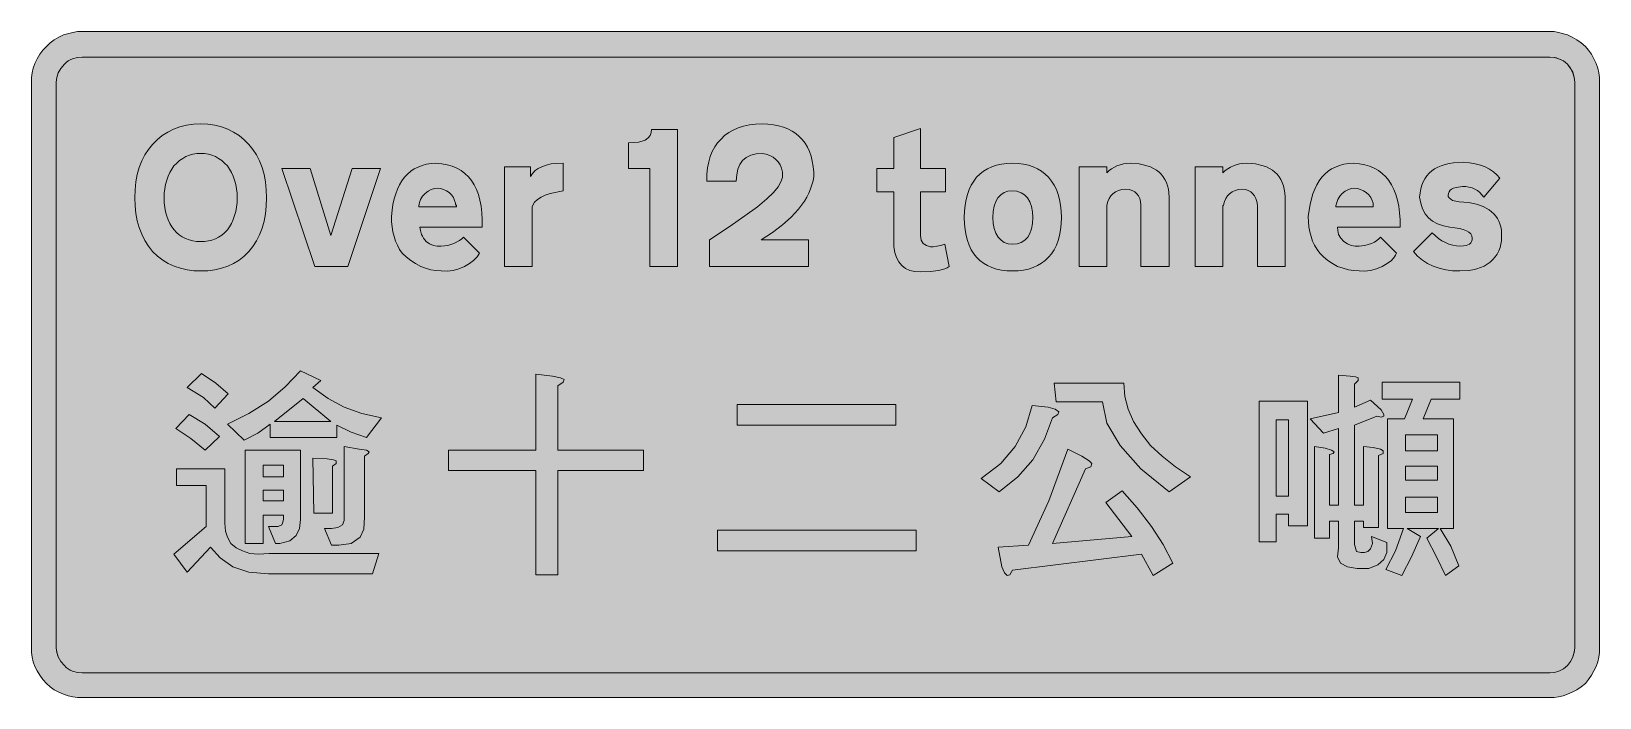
# Model space of a CAD drawing. Header units: metres. Extents: x 20 to 548, y 25 to 249.
import ezdxf

# ---------------------------------------------------------------- set-up
doc = ezdxf.new("R2010")
doc.units = ezdxf.units.M
doc.layers.add('FILL_BLACK_000000', color=7, linetype='Continuous', true_color=0x000000)
doc.layers.add('FILL_WHITE_FFFFFF', color=7, linetype='Continuous', true_color=0xffffff)

msp = doc.modelspace()

# ---------------------------------------------------------------- hatches: boundary and pattern name
at = {"layer": 'FILL_BLACK_000000', "true_color": 0x000000}
h = msp.add_hatch(color=7, dxfattribs=at)
h.dxf.hatch_style = 1
h.paths.add_polyline_path([(534.69, 248.74), (537.69, 247.92), (539.26, 247.18), (540.8, 246.31), (542.29, 245.26), (543.69, 244.02), (544.76, 242.79), (545.71, 241.39), (546.56, 239.89), (547.29, 238.32), (547.86, 236.74), (548.23, 235.17), (548.43, 233.59), (548.49, 232.02), (548.49, 41.52), (548.43, 39.94), (548.23, 38.37), (547.86, 36.79), (547.29, 35.22), (546.56, 33.7), (545.71, 32.26), (544.76, 30.87), (543.69, 29.52), (542.29, 28.41), (540.8, 27.38), (539.26, 26.52), (537.69, 25.92), (536.25, 25.35), (534.69, 24.98), (533.13, 24.78), (531.69, 24.72), (37.59, 24.72), (36.02, 24.78), (34.44, 24.98), (32.87, 25.35), (31.29, 25.92), (29.72, 26.52), (28.21, 27.38), (26.82, 28.41), (25.59, 29.52), (24.35, 30.87), (23.3, 32.26), (22.43, 33.7), (21.69, 35.22), (21.12, 36.79), (20.75, 38.37), (20.55, 39.94), (20.49, 41.52), (20.49, 232.02), (20.55, 233.59), (20.75, 235.17), (21.12, 236.74), (21.69, 238.32), (22.43, 239.89), (23.3, 241.39), (24.35, 242.79), (25.59, 244.02), (26.82, 245.26), (28.21, 246.31), (29.72, 247.18), (31.29, 247.92), (34.44, 248.74), (36.02, 249.02), (37.59, 249.12), (531.69, 249.12), (533.13, 249.02), (534.69, 248.74)])
h.paths.add_polyline_path([(35.98, 240.3), (34.36, 239.89), (33.59, 239.57), (32.86, 239.15), (32.19, 238.64), (31.59, 238.02), (30.41, 236.62), (29.56, 235.13), (29.06, 233.59), (28.89, 232.02), (28.89, 41.52), (29.06, 39.95), (29.56, 38.41), (30.41, 36.92), (31.59, 35.52), (32.19, 34.9), (32.86, 34.39), (33.59, 33.97), (34.36, 33.64), (35.98, 33.24), (37.59, 33.12), (531.69, 33.12), (533.26, 33.24), (534.8, 33.64), (536.29, 34.39), (537.69, 35.52), (538.7, 36.91), (539.17, 37.67), (539.49, 38.52), (539.9, 40.02), (540.09, 41.52), (540.09, 232.02), (539.93, 233.59), (539.45, 235.13), (538.7, 236.62), (537.69, 238.02), (536.29, 239.15), (534.8, 239.89), (533.26, 240.3), (531.69, 240.42), (37.59, 240.42), (35.98, 240.3)], flags=16)
h = msp.add_hatch(color=7, dxfattribs=at)
h.dxf.hatch_style = 1
h.paths.add_polyline_path([(82.26, 217.47), (84.49, 216.92), (86.6, 216.16), (88.59, 215.18), (90.44, 214), (92.14, 212.61), (93.69, 211.02), (95.07, 209.35), (96.27, 207.49), (97.3, 205.46), (98.15, 203.26), (98.82, 200.9), (99.3, 198.41), (99.59, 195.77), (99.69, 193.02), (99.59, 190.27), (99.3, 187.63), (98.82, 185.14), (98.15, 182.78), (97.3, 180.58), (96.27, 178.55), (95.07, 176.69), (93.69, 175.02), (92.14, 173.44), (90.44, 172.09), (88.59, 170.95), (86.6, 170.03), (84.49, 169.32), (82.26, 168.82), (79.92, 168.52), (77.49, 168.42), (75.16, 168.52), (72.89, 168.82), (70.7, 169.32), (68.6, 170.03), (66.6, 170.95), (64.71, 172.09), (62.93, 173.44), (61.29, 175.02), (59.91, 176.79), (58.71, 178.72), (57.68, 180.79), (56.83, 183.01), (56.16, 185.35), (55.68, 187.8), (55.39, 190.36), (55.29, 193.02), (55.39, 195.77), (55.68, 198.41), (56.16, 200.9), (56.83, 203.26), (57.68, 205.46), (58.71, 207.49), (59.91, 209.35), (61.29, 211.02), (62.84, 212.61), (64.54, 214), (66.39, 215.18), (68.38, 216.16), (70.49, 216.92), (72.72, 217.47), (75.06, 217.81), (77.49, 217.92), (79.92, 217.81), (82.26, 217.47)])
h.paths.add_polyline_path([(89.57, 196.1), (89.3, 197.57), (88.93, 198.98), (88.46, 200.32), (87.89, 201.58), (87.23, 202.75), (86.49, 203.82), (85.56, 204.78), (84.58, 205.62), (83.54, 206.34), (82.44, 206.93), (81.29, 207.4), (80.08, 207.74), (78.81, 207.95), (77.49, 208.02), (76.17, 207.95), (74.9, 207.74), (73.69, 207.4), (72.54, 206.93), (71.44, 206.34), (70.4, 205.62), (69.42, 204.78), (68.49, 203.82), (67.75, 202.75), (67.09, 201.58), (66.52, 200.32), (66.05, 198.98), (65.68, 197.57), (65.41, 196.1), (65.25, 194.58), (65.19, 193.02), (65.25, 191.37), (65.41, 189.8), (65.68, 188.32), (66.06, 186.93), (66.53, 185.62), (67.1, 184.41), (67.77, 183.3), (68.53, 182.29), (69.37, 181.39), (70.3, 180.6), (71.31, 179.92), (72.4, 179.35), (73.57, 178.91), (74.81, 178.58), (76.12, 178.39), (77.49, 178.32), (78.81, 178.38), (80.08, 178.55), (81.29, 178.84), (82.44, 179.26), (83.54, 179.8), (84.58, 180.47), (85.56, 181.28), (86.49, 182.22), (87.23, 183.29), (87.89, 184.46), (88.46, 185.72), (88.93, 187.06), (89.3, 188.47), (89.57, 189.94), (89.73, 191.46), (89.79, 193.02), (89.73, 194.58), (89.57, 196.1)], flags=16)
h = msp.add_hatch(color=7, dxfattribs=at)
h.dxf.hatch_style = 1
h.paths.add_polyline_path([(282.09, 178.92), (282.09, 169.92), (248.79, 169.92), (248.79, 178.92), (255.41, 183.28), (260.73, 186.97), (264.91, 190.07), (268.06, 192.68), (270.35, 194.88), (271.91, 196.77), (272.87, 198.41), (273.39, 199.92), (273.39, 200.22), (273.39, 201.42), (273.39, 201.72), (273.08, 203), (272.61, 204.14), (271.97, 205.14), (271.18, 205.99), (270.23, 206.71), (269.13, 207.29), (267.88, 207.72), (266.49, 208.02), (264.53, 207.86), (262.74, 207.38), (261.17, 206.63), (259.89, 205.62), (259.06, 204.33), (258.39, 202.73), (257.95, 200.85), (257.79, 198.72), (247.89, 198.72), (247.96, 201.01), (248.18, 203.16), (248.54, 205.16), (249.05, 207.01), (249.72, 208.7), (250.55, 210.24), (251.54, 211.61), (252.69, 212.82), (253.9, 213.99), (255.27, 215.01), (256.79, 215.88), (258.47, 216.61), (260.28, 217.18), (262.22, 217.59), (264.3, 217.84), (266.49, 217.92), (268.46, 217.85), (270.31, 217.65), (272.05, 217.32), (273.68, 216.87), (275.19, 216.28), (276.58, 215.56), (277.86, 214.72), (279.01, 213.76), (280.05, 212.67), (280.97, 211.46), (281.76, 210.13), (282.44, 208.68), (282.99, 207.11), (283.41, 205.43), (283.71, 203.63), (283.89, 201.72), (283.89, 201.42), (283.89, 200.52), (283.89, 200.22), (283.66, 198.82), (283.31, 197.42), (282.85, 196.03), (282.26, 194.66), (281.56, 193.29), (280.74, 191.92), (278.75, 189.23), (276.3, 186.58), (273.39, 183.98), (270.01, 181.42), (266.19, 178.92), (282.09, 178.92)])
h = msp.add_hatch(color=7, dxfattribs=at)
h.dxf.hatch_style = 1
h.paths.add_polyline_path([(237.99, 169.92), (228.69, 169.92), (228.69, 202.92), (221.49, 202.92), (221.49, 211.62), (223.35, 211.68), (224.9, 211.84), (226.17, 212.13), (227.19, 212.52), (228.15, 213.25), (228.8, 214.09), (229.17, 215.05), (229.29, 216.12), (237.99, 216.12), (237.99, 169.92)])
h = msp.add_hatch(color=7, dxfattribs=at)
h.dxf.hatch_style = 1
h.paths.add_polyline_path([(328.29, 202.92), (328.29, 195.12), (319.89, 195.12), (319.89, 180.42), (319.95, 179.58), (320.11, 178.84), (320.4, 178.23), (320.79, 177.72), (321.29, 177.32), (321.88, 177.01), (323.19, 176.52), (324.13, 176.56), (325.29, 176.82), (326.64, 177.01), (327.99, 177.42), (329.49, 169.92), (328.84, 169.5), (328.03, 169.13), (325.93, 168.57), (323.2, 168.23), (319.89, 168.12), (317.98, 168.24), (316.29, 168.61), (314.83, 169.26), (313.59, 170.22), (312.58, 171.46), (311.79, 172.92), (311.23, 174.61), (310.89, 176.52), (310.89, 195.12), (305.19, 195.12), (305.19, 202.92), (310.89, 202.92), (310.89, 213.42), (319.89, 216.42), (319.89, 202.92), (328.29, 202.92)])
h = msp.add_hatch(color=7, dxfattribs=at)
h.dxf.hatch_style = 1
h.paths.add_polyline_path([(104.79, 202.92), (114.39, 202.92), (121.29, 180.42), (128.49, 202.92), (138.09, 202.92), (126.99, 169.92), (121.29, 169.92), (115.89, 169.92), (104.79, 202.92)])
h = msp.add_hatch(color=7, dxfattribs=at)
h.dxf.hatch_style = 1
h.paths.add_polyline_path([(151.48, 182.03), (151.89, 180.72), (152.17, 180.09), (152.53, 179.52), (153.39, 178.32), (154.57, 177.54), (155.83, 177.01), (157.14, 176.76), (158.49, 176.82), (159.61, 176.88), (160.7, 177.04), (161.74, 177.33), (162.69, 177.72), (164.68, 178.66), (165.43, 179.2), (165.99, 179.82), (171.39, 174.42), (170.55, 173.13), (169.4, 171.94), (167.97, 170.88), (166.29, 169.92), (164.44, 169.14), (162.5, 168.61), (160.51, 168.36), (158.49, 168.42), (156.69, 168.53), (154.93, 168.83), (153.22, 169.31), (151.59, 169.92), (149.85, 170.88), (148.21, 171.94), (146.7, 173.13), (145.29, 174.42), (144.45, 175.7), (143.71, 177.06), (143.1, 178.5), (142.59, 180.01), (142.2, 181.59), (141.92, 183.24), (141.75, 184.95), (141.69, 186.72), (141.91, 188.85), (142.22, 190.84), (142.64, 192.7), (143.15, 194.43), (143.76, 196.02), (144.46, 197.48), (145.26, 198.8), (146.15, 199.99), (147.14, 201.05), (148.23, 201.98), (149.4, 202.77), (150.68, 203.43), (152.04, 203.95), (153.5, 204.34), (155.05, 204.6), (156.69, 204.72), (158.65, 204.53), (160.47, 204.19), (162.17, 203.69), (163.73, 203.03), (165.15, 202.22), (166.45, 201.26), (167.62, 200.14), (168.65, 198.87), (169.56, 197.44), (170.33, 195.86), (170.98, 194.12), (171.5, 192.23), (171.89, 190.19), (172.15, 187.99), (172.28, 185.63), (172.29, 183.12), (151.29, 183.12), (151.48, 182.03)])
h.paths.add_polyline_path([(163.59, 190.32), (163.29, 190.92), (163.29, 191.22), (163, 192.16), (162.58, 193.13), (161.98, 194.05), (161.19, 194.82), (160.24, 195.43), (159.24, 195.91), (158.24, 196.21), (157.29, 196.32), (156.17, 196.21), (155.08, 195.87), (154.04, 195.31), (153.09, 194.52), (152.13, 193.57), (151.48, 192.53), (151.11, 191.44), (150.99, 190.32), (150.99, 190.02), (163.59, 190.02), (163.59, 190.32)], flags=16)
h = msp.add_hatch(color=7, dxfattribs=at)
h.dxf.hatch_style = 1
h.paths.add_polyline_path([(179.79, 203.52), (188.49, 203.52), (188.49, 200.22), (189.23, 201.28), (190.1, 202.21), (191.15, 202.96), (192.39, 203.52), (193.85, 204.09), (195.54, 204.46), (197.45, 204.66), (199.59, 204.72), (199.59, 195.42), (195.16, 194.48), (193.43, 193.94), (192.09, 193.32), (190.86, 192.54), (189.92, 191.59), (189.31, 190.54), (189.15, 189.98), (189.09, 189.42), (189.09, 169.92), (179.79, 169.92), (179.79, 203.52)])
h = msp.add_hatch(color=7, dxfattribs=at)
h.dxf.hatch_style = 1
h.paths.add_polyline_path([(367.01, 182.29), (366.67, 180.41), (366.19, 178.67), (365.58, 177.06), (364.84, 175.58), (363.97, 174.24), (362.98, 173.03), (361.86, 171.96), (360.62, 171.03), (359.27, 170.24), (357.8, 169.59), (356.21, 169.08), (354.51, 168.71), (352.71, 168.49), (350.79, 168.42), (348.88, 168.49), (347.08, 168.71), (345.4, 169.08), (343.83, 169.59), (342.38, 170.24), (341.05, 171.03), (339.84, 171.96), (338.75, 173.03), (337.79, 174.24), (336.95, 175.58), (336.23, 177.06), (335.64, 178.67), (335.19, 180.41), (334.86, 182.29), (334.66, 184.29), (334.59, 186.42), (334.66, 188.55), (334.86, 190.57), (335.19, 192.45), (335.64, 194.22), (336.23, 195.85), (336.95, 197.35), (337.79, 198.72), (338.75, 199.96), (339.84, 201.06), (341.05, 202.01), (342.38, 202.83), (343.83, 203.51), (345.4, 204.03), (347.08, 204.41), (348.88, 204.64), (350.79, 204.72), (352.71, 204.64), (354.51, 204.41), (356.21, 204.03), (357.8, 203.51), (359.27, 202.83), (360.62, 202.01), (361.86, 201.06), (362.98, 199.96), (363.97, 198.72), (364.84, 197.35), (365.58, 195.85), (366.19, 194.22), (366.67, 192.45), (367.01, 190.57), (367.22, 188.55), (367.29, 186.42), (367.22, 184.29), (367.01, 182.29)])
h.paths.add_polyline_path([(357.24, 190.17), (356.68, 191.74), (355.89, 193.02), (354.88, 194.03), (353.68, 194.78), (352.3, 195.26), (350.79, 195.42), (349.3, 195.27), (347.99, 194.82), (346.86, 194.08), (345.92, 193.06), (345.17, 191.77), (344.63, 190.23), (344.3, 188.44), (344.19, 186.42), (344.3, 184.46), (344.64, 182.67), (345.2, 181.1), (345.99, 179.82), (346.95, 178.81), (348.05, 178.06), (349.32, 177.58), (350.79, 177.42), (352.38, 177.57), (353.77, 178.02), (354.95, 178.76), (355.93, 179.78), (356.69, 181.07), (357.24, 182.61), (357.58, 184.4), (357.69, 186.42), (357.58, 188.38), (357.24, 190.17)], flags=16)
h = msp.add_hatch(color=7, dxfattribs=at)
h.dxf.hatch_style = 1
h.paths.add_polyline_path([(393.99, 169.92), (393.99, 189.42), (393.99, 189.72), (393.99, 190.32), (393.99, 190.62), (393.91, 191.79), (393.66, 192.81), (393.25, 193.7), (392.68, 194.44), (391.95, 195.05), (391.08, 195.51), (390.06, 195.84), (388.89, 196.02), (387.61, 195.84), (386.47, 195.51), (385.47, 195.05), (384.62, 194.44), (383.9, 193.7), (383.32, 192.81), (382.89, 191.79), (382.59, 190.62), (382.59, 190.32), (382.59, 169.92), (373.29, 169.92), (373.29, 203.52), (382.59, 203.52), (382.59, 201.42), (383.32, 202.22), (384.13, 202.84), (385.89, 203.82), (387.01, 204.21), (388.14, 204.49), (389.27, 204.66), (390.39, 204.72), (393.44, 204.45), (394.81, 204.2), (396.08, 203.87), (397.25, 203.45), (398.31, 202.96), (399.28, 202.38), (400.14, 201.72), (400.91, 200.97), (401.58, 200.14), (402.15, 199.23), (402.62, 198.22), (403.01, 197.13), (403.29, 195.95), (403.49, 194.68), (403.59, 193.32), (403.59, 192.72), (403.59, 169.92), (393.99, 169.92)])
h = msp.add_hatch(color=7, dxfattribs=at)
h.dxf.hatch_style = 1
h.paths.add_polyline_path([(433.29, 169.92), (433.29, 189.42), (433.29, 189.72), (433.29, 190.32), (433.29, 190.62), (433.11, 191.79), (432.79, 192.81), (432.34, 193.7), (431.75, 194.44), (431.04, 195.05), (430.21, 195.51), (429.26, 195.84), (428.19, 196.02), (426.91, 195.84), (425.77, 195.51), (424.77, 195.05), (423.91, 194.44), (423.2, 193.7), (422.62, 192.81), (422.19, 191.79), (421.89, 190.62), (421.59, 190.32), (421.59, 169.92), (412.29, 169.92), (412.29, 203.52), (421.59, 203.52), (421.59, 201.42), (422.45, 202.22), (423.28, 202.84), (424.16, 203.36), (425.19, 203.82), (426.15, 204.21), (427.22, 204.49), (428.4, 204.66), (429.69, 204.72), (432.64, 204.45), (435.21, 203.87), (436.34, 203.45), (437.38, 202.96), (438.33, 202.38), (439.18, 201.72), (439.93, 200.97), (440.59, 200.14), (441.16, 199.23), (441.63, 198.22), (442.01, 197.13), (442.29, 195.95), (442.49, 194.68), (442.59, 193.32), (442.59, 192.72), (442.59, 169.92), (433.29, 169.92)])
h = msp.add_hatch(color=7, dxfattribs=at)
h.dxf.hatch_style = 1
h.paths.add_polyline_path([(460.33, 182.03), (460.59, 180.72), (461.38, 179.52), (462.39, 178.32), (463.57, 177.54), (464.83, 177.01), (466.14, 176.76), (467.49, 176.82), (468.44, 176.88), (469.48, 177.04), (471.69, 177.72), (472.71, 178.17), (473.53, 178.66), (474.18, 179.2), (474.69, 179.82), (480.09, 174.42), (479.81, 173.76), (479.42, 173.13), (478.37, 171.94), (476.97, 170.88), (475.29, 169.92), (473.4, 169.14), (471.39, 168.61), (469.38, 168.36), (467.49, 168.42), (465.69, 168.53), (463.89, 168.83), (462.09, 169.31), (460.29, 169.92), (458.55, 170.88), (456.95, 171.94), (455.52, 173.13), (454.29, 174.42), (453.35, 175.7), (452.54, 177.06), (451.87, 178.5), (451.33, 180.01), (450.91, 181.59), (450.62, 183.24), (450.45, 184.95), (450.39, 186.72), (450.66, 188.85), (451.01, 190.84), (451.45, 192.7), (451.98, 194.43), (452.6, 196.02), (453.31, 197.48), (454.11, 198.8), (455, 199.99), (455.99, 201.05), (457.08, 201.98), (458.26, 202.77), (459.54, 203.43), (460.93, 203.95), (462.41, 204.34), (464, 204.6), (465.69, 204.72), (467.6, 204.53), (469.39, 204.19), (471.05, 203.69), (472.6, 203.03), (474.02, 202.22), (475.32, 201.26), (476.49, 200.14), (477.54, 198.87), (478.46, 197.44), (479.25, 195.86), (479.92, 194.12), (480.46, 192.23), (480.86, 190.19), (481.14, 187.99), (481.28, 185.63), (481.29, 183.12), (460.29, 183.12), (460.33, 182.03)])
h.paths.add_polyline_path([(472.29, 190.32), (472.29, 190.92), (472.29, 191.22), (471.96, 192.16), (471.43, 193.13), (470.73, 194.05), (469.89, 194.82), (468.94, 195.43), (467.94, 195.91), (466.94, 196.21), (465.99, 196.32), (465, 196.21), (463.89, 195.87), (462.78, 195.31), (461.79, 194.52), (461, 193.57), (460.4, 192.53), (459.98, 191.44), (459.69, 190.32), (459.69, 190.02), (472.29, 190.02), (472.29, 190.32)], flags=16)
h = msp.add_hatch(color=7, dxfattribs=at)
h.dxf.hatch_style = 1
h.paths.add_polyline_path([(515.43, 178.6), (515.26, 177.41), (514.97, 176.27), (514.55, 175.17), (514.01, 174.13), (513.34, 173.15), (512.53, 172.25), (511.59, 171.42), (510.63, 170.69), (509.57, 170.07), (508.42, 169.55), (507.17, 169.13), (505.83, 168.82), (504.42, 168.59), (501.39, 168.42), (498.97, 168.52), (496.67, 168.82), (494.5, 169.32), (492.47, 170.03), (490.57, 170.95), (488.82, 172.09), (487.22, 173.44), (485.79, 175.02), (492.09, 181.32), (494.23, 179.33), (495.34, 178.58), (496.59, 178.02), (497.77, 177.45), (499.03, 177.08), (500.34, 176.88), (501.69, 176.82), (502.71, 176.87), (503.53, 177.01), (504.69, 177.42), (505.08, 177.87), (505.36, 178.36), (505.53, 178.9), (505.59, 179.52), (505.46, 180.27), (505.09, 180.93), (504.48, 181.5), (503.64, 181.99), (502.57, 182.4), (501.29, 182.73), (499.79, 182.97), (498.09, 183.12), (495.87, 183.57), (493.92, 184.25), (492.25, 185.16), (490.85, 186.31), (489.72, 187.69), (488.85, 189.32), (488.24, 191.2), (487.89, 193.32), (488.05, 194.74), (488.31, 196.06), (488.67, 197.3), (489.13, 198.44), (489.69, 199.49), (490.35, 200.45), (491.11, 201.32), (491.98, 202.09), (492.94, 202.78), (494.01, 203.37), (495.18, 203.88), (496.45, 204.29), (497.83, 204.61), (499.31, 204.84), (502.59, 205.02), (504.66, 204.84), (506.58, 204.51), (508.35, 204.05), (509.98, 203.44), (511.45, 202.7), (512.76, 201.81), (513.91, 200.79), (514.89, 199.62), (509.49, 193.32), (508.1, 194.89), (507.34, 195.51), (506.49, 196.02), (505.54, 196.41), (504.5, 196.69), (503.41, 196.86), (502.29, 196.92), (500.15, 196.58), (499.32, 196.31), (498.65, 195.98), (498.14, 195.58), (497.78, 195.11), (497.56, 194.55), (497.49, 193.92), (497.53, 193.47), (497.79, 193.02), (498.99, 192.12), (501.24, 191.71), (504.39, 191.52), (507.03, 190.94), (509.33, 190.11), (511.28, 189.03), (512.12, 188.39), (512.87, 187.69), (513.52, 186.93), (514.09, 186.11), (514.56, 185.22), (514.94, 184.26), (515.22, 183.25), (515.41, 182.17), (515.49, 179.82), (515.43, 178.6)])
h = msp.add_hatch(color=7, dxfattribs=at)
h.dxf.hatch_style = 1
h.paths.add_polyline_path([(82.59, 130.62), (86.79, 127.02), (82.29, 122.22), (78.39, 125.82), (72.99, 129.12), (77.79, 133.92), (82.59, 130.62)])
h = msp.add_hatch(color=7, dxfattribs=at)
h.dxf.hatch_style = 1
h.paths.add_polyline_path([(120.39, 125.52), (125.79, 122.52), (131.79, 120.42), (138.39, 118.92), (133.29, 112.32), (128.19, 114.12), (123.39, 116.52), (123.39, 112.32), (100.89, 112.32), (100.89, 116.82), (96.69, 113.82), (92.19, 111.42), (86.49, 116.82), (93.69, 120.42), (100.29, 124.62), (105.99, 129.42), (111.09, 134.82), (117.99, 131.52), (115.29, 129.12), (120.39, 125.52)])
h.paths.add_polyline_path([(102.39, 117.72), (121.29, 117.72), (111.99, 125.52), (102.39, 117.72)], flags=16)
h = msp.add_hatch(color=7, dxfattribs=at)
h.dxf.hatch_style = 1
h.paths.add_polyline_path([(198.69, 132.42), (199.89, 131.82), (199.59, 130.92), (197.79, 129.72), (197.79, 108.12), (226.59, 108.12), (226.59, 101.22), (197.79, 101.22), (197.79, 66.12), (190.29, 66.12), (190.29, 101.22), (160.89, 101.22), (160.89, 108.12), (190.29, 108.12), (190.29, 133.62), (195.99, 133.02), (198.69, 132.42)])
h = msp.add_hatch(color=7, dxfattribs=at)
h.dxf.hatch_style = 1
h.paths.add_polyline_path([(464.49, 133.02), (466.29, 132.72), (467.19, 132.42), (467.19, 131.52), (465.99, 130.32), (465.99, 122.52), (471.39, 124.92), (474.99, 121.62), (475.89, 120.12), (475.89, 119.52), (474.99, 119.22), (473.49, 119.52), (465.99, 116.52), (465.99, 89.52), (468.99, 89.52), (468.99, 109.32), (472.29, 109.02), (474.69, 108.42), (475.59, 107.82), (475.59, 106.92), (474.09, 106.32), (474.09, 82.02), (468.99, 82.02), (468.99, 84.12), (465.99, 84.12), (465.99, 76.32), (466.59, 73.92), (468.09, 73.62), (469.29, 73.62), (470.49, 73.92), (471.39, 74.82), (471.99, 76.62), (471.69, 79.02), (476.79, 76.92), (476.79, 73.62), (475.89, 71.22), (473.79, 69.42), (470.79, 68.22), (466.89, 68.22), (463.59, 68.82), (461.19, 70.02), (460.29, 72.12), (460.59, 75.12), (460.59, 84.12), (457.59, 84.12), (457.59, 78.42), (452.49, 78.42), (452.49, 109.32), (456.09, 108.72), (458.19, 108.12), (459.09, 107.52), (458.79, 106.92), (457.59, 106.62), (457.59, 89.52), (460.59, 89.52), (460.59, 115.32), (455.49, 113.82), (450.99, 118.62), (460.59, 120.72), (460.59, 133.32), (464.49, 133.02)])
h = msp.add_hatch(color=7, dxfattribs=at)
h.dxf.hatch_style = 1
h.paths.add_polyline_path([(388.29, 130.62), (388.59, 126.12), (389.79, 121.92), (391.59, 117.72), (394.29, 113.52), (397.29, 109.62), (401.19, 106.02), (405.69, 102.42), (410.79, 99.12), (403.59, 94.02), (393.99, 101.82), (387.09, 109.62), (382.59, 117.12), (381.09, 124.32), (365.49, 124.32), (364.89, 130.62), (388.29, 130.62)])
h = msp.add_hatch(color=7, dxfattribs=at)
h.dxf.hatch_style = 1
h.paths.add_polyline_path([(489.09, 118.62), (499.29, 118.62), (499.29, 81.72), (494.79, 81.72), (498.39, 75.72), (501.09, 69.12), (496.59, 65.82), (493.59, 72.12), (490.29, 78.42), (494.19, 81.72), (483.69, 81.72), (488.19, 79.02), (485.19, 72.12), (481.89, 65.82), (476.49, 67.92), (479.79, 74.22), (482.49, 81.72), (477.09, 81.72), (477.09, 118.62), (482.79, 118.62), (485.49, 125.22), (475.29, 125.22), (475.29, 130.92), (501.39, 130.92), (501.39, 125.22), (491.79, 125.22), (489.09, 118.62)])
h.paths.add_polyline_path([(483.09, 97.92), (493.89, 97.92), (493.89, 102.72), (483.09, 102.72), (483.09, 97.92)], flags=16)
h.paths.add_polyline_path([(483.09, 113.22), (483.09, 107.82), (493.89, 107.82), (493.89, 113.22), (483.09, 113.22)], flags=16)
h.paths.add_polyline_path([(493.89, 92.22), (483.09, 92.22), (483.09, 87.12), (493.89, 87.12), (493.89, 92.22)], flags=16)
h = msp.add_hatch(color=7, dxfattribs=at)
h.dxf.hatch_style = 1
h.paths.add_polyline_path([(311.49, 123.42), (311.49, 116.52), (258.09, 116.52), (258.09, 123.42), (311.49, 123.42)])
h = msp.add_hatch(color=7, dxfattribs=at)
h.dxf.hatch_style = 1
h.paths.add_polyline_path([(365.19, 121.92), (366.39, 121.02), (366.09, 120.12), (364.29, 118.92), (361.59, 111.72), (357.69, 104.82), (352.59, 99.12), (346.29, 94.02), (340.29, 98.52), (346.89, 103.62), (351.69, 109.32), (355.29, 115.92), (357.39, 123.12), (362.79, 122.52), (365.19, 121.92)])
h = msp.add_hatch(color=7, dxfattribs=at)
h.dxf.hatch_style = 1
h.paths.add_polyline_path([(450.09, 82.62), (443.79, 82.62), (443.79, 86.52), (439.59, 86.52), (439.59, 77.22), (433.89, 77.22), (433.89, 124.62), (450.09, 124.62), (450.09, 82.62)])
h.paths.add_polyline_path([(443.79, 118.32), (439.59, 118.32), (439.59, 92.52), (443.79, 92.52), (443.79, 118.32)], flags=16)
h = msp.add_hatch(color=7, dxfattribs=at)
h.dxf.hatch_style = 1
h.paths.add_polyline_path([(78.99, 116.82), (83.79, 112.62), (78.99, 108.12), (74.19, 112.02), (69.09, 115.32), (73.59, 120.12), (78.99, 116.82)])
h = msp.add_hatch(color=7, dxfattribs=at)
h.dxf.hatch_style = 1
h.paths.add_polyline_path([(110.79, 81.72), (109.59, 79.32), (107.49, 77.52), (104.19, 76.62), (102.69, 76.62), (100.29, 82.32), (102.09, 82.32), (103.59, 82.32), (104.79, 82.92), (105.09, 83.52), (105.39, 84.72), (105.39, 86.22), (98.49, 86.22), (98.49, 76.62), (92.49, 76.62), (92.49, 108.12), (111.09, 108.12), (111.09, 84.72), (110.79, 81.72)])
h.paths.add_polyline_path([(98.49, 94.62), (98.49, 91.02), (105.39, 91.02), (105.39, 94.62), (98.49, 94.62)], flags=16)
h.paths.add_polyline_path([(105.39, 103.02), (98.49, 103.02), (98.49, 99.12), (105.39, 99.12), (105.39, 103.02)], flags=16)
h = msp.add_hatch(color=7, dxfattribs=at)
h.dxf.hatch_style = 1
h.paths.add_polyline_path([(130.89, 108.42), (133.29, 108.12), (134.19, 107.52), (133.89, 106.92), (132.69, 106.02), (132.69, 85.62), (132.39, 81.42), (131.19, 78.72), (128.19, 76.62), (123.99, 76.02), (121.59, 76.02), (119.19, 81.72), (121.59, 81.72), (123.69, 82.02), (125.19, 82.92), (125.79, 84.42), (125.79, 86.52), (125.79, 109.32), (130.89, 108.42)])
h = msp.add_hatch(color=7, dxfattribs=at)
h.dxf.hatch_style = 1
h.paths.add_polyline_path([(376.59, 104.52), (377.49, 103.62), (377.19, 102.42), (375.39, 101.82), (364.29, 76.62), (390.99, 79.02), (382.29, 90.42), (387.69, 94.32), (392.79, 88.62), (397.59, 82.32), (401.49, 76.32), (404.79, 70.02), (398.19, 65.82), (394.29, 73.02), (350.79, 67.62), (349.89, 66.12), (348.99, 65.82), (348.09, 66.72), (347.19, 68.82), (345.99, 75.42), (356.19, 76.02), (363.09, 91.02), (369.39, 108.42), (374.19, 106.02), (376.59, 104.52)])
h = msp.add_hatch(color=7, dxfattribs=at)
h.dxf.hatch_style = 1
h.paths.add_polyline_path([(85.59, 101.82), (85.59, 83.52), (85.89, 80.82), (86.49, 78.72), (87.69, 76.62), (89.49, 75.12), (91.59, 74.22), (93.99, 73.32), (96.99, 73.02), (100.59, 73.32), (137.49, 73.32), (135.39, 66.42), (100.29, 66.42), (93.69, 67.02), (88.29, 68.82), (84.09, 71.82), (80.79, 75.42), (72.99, 67.02), (68.49, 73.02), (79.29, 82.32), (79.29, 96.12), (69.39, 96.12), (69.39, 101.82), (85.59, 101.82)])
h = msp.add_hatch(color=7, dxfattribs=at)
h.dxf.hatch_style = 1
h.paths.add_polyline_path([(120.09, 105.12), (122.19, 104.82), (123.09, 104.52), (123.09, 103.62), (121.89, 102.72), (121.89, 86.82), (115.59, 86.82), (115.29, 105.42), (120.09, 105.12)])
h = msp.add_hatch(color=7, dxfattribs=at)
h.dxf.hatch_style = 1
h.paths.add_polyline_path([(318.39, 81.12), (318.39, 74.22), (251.49, 74.22), (251.49, 81.12), (318.39, 81.12)])
at = {"layer": 'FILL_WHITE_FFFFFF', "true_color": 0xffffff}
h = msp.add_hatch(color=7, dxfattribs=at)
h.dxf.hatch_style = 1
h.paths.add_polyline_path([(531.69, 240.42), (533.19, 240.34), (533.97, 240.17), (534.69, 239.82), (535.54, 239.54), (536.3, 239.14), (537.01, 238.64), (537.69, 238.02), (538.7, 236.67), (539.17, 235.99), (539.49, 235.32), (539.9, 233.67), (540.09, 232.02), (540.09, 41.52), (539.93, 39.95), (539.45, 38.41), (538.7, 36.92), (537.69, 35.52), (536.29, 34.39), (534.8, 33.64), (533.26, 33.24), (531.69, 33.12), (37.59, 33.12), (35.98, 33.24), (34.36, 33.64), (33.59, 33.97), (32.86, 34.39), (32.19, 34.9), (31.59, 35.52), (30.43, 36.91), (29.49, 38.52), (29.08, 40.02), (28.89, 41.52), (28.89, 232.02), (29.06, 233.59), (29.56, 235.13), (30.41, 236.62), (31.59, 238.02), (32.19, 238.64), (32.86, 239.15), (33.59, 239.57), (34.36, 239.89), (35.98, 240.3), (37.59, 240.42), (531.69, 240.42)])

# ---------------------------------------------------------------- linework, layer by layer
at = {"layer": 'FILL_BLACK_000000', "lineweight": 0, "true_color": 0x000000}
for points in [[(534.69, 248.74), (537.69, 247.92), (539.26, 247.18), (540.8, 246.31), (542.29, 245.26), (543.69, 244.02), (544.76, 242.79), (545.71, 241.39), (546.56, 239.89), (547.29, 238.32), (547.86, 236.74), (548.23, 235.17), (548.43, 233.59), (548.49, 232.02), (548.49, 41.52), (548.43, 39.94), (548.23, 38.37), (547.86, 36.79), (547.29, 35.22), (546.56, 33.7), (545.71, 32.26), (544.76, 30.87), (543.69, 29.52), (542.29, 28.41), (540.8, 27.38), (539.26, 26.52), (537.69, 25.92), (536.25, 25.35), (534.69, 24.98), (533.13, 24.78), (531.69, 24.72), (37.59, 24.72), (36.02, 24.78), (34.44, 24.98), (32.87, 25.35), (31.29, 25.92), (29.72, 26.52), (28.21, 27.38), (26.82, 28.41), (25.59, 29.52), (24.35, 30.87), (23.3, 32.26), (22.43, 33.7), (21.69, 35.22), (21.12, 36.79), (20.75, 38.37), (20.55, 39.94), (20.49, 41.52), (20.49, 232.02), (20.55, 233.59), (20.75, 235.17), (21.12, 236.74), (21.69, 238.32), (22.43, 239.89), (23.3, 241.39), (24.35, 242.79), (25.59, 244.02), (26.82, 245.26), (28.21, 246.31), (29.72, 247.18), (31.29, 247.92), (34.44, 248.74), (36.02, 249.02), (37.59, 249.12), (531.69, 249.12), (533.13, 249.02)], [(35.98, 240.3), (34.36, 239.89), (33.59, 239.57), (32.86, 239.15), (32.19, 238.64), (31.59, 238.02), (30.41, 236.62), (29.56, 235.13), (29.06, 233.59), (28.89, 232.02), (28.89, 41.52), (29.06, 39.95), (29.56, 38.41), (30.41, 36.92), (31.59, 35.52), (32.19, 34.9), (32.86, 34.39), (33.59, 33.97), (34.36, 33.64), (35.98, 33.24), (37.59, 33.12), (531.69, 33.12), (533.26, 33.24), (534.8, 33.64), (536.29, 34.39), (537.69, 35.52), (538.7, 36.91), (539.17, 37.67), (539.49, 38.52), (539.9, 40.02), (540.09, 41.52), (540.09, 232.02), (539.93, 233.59), (539.45, 235.13), (538.7, 236.62), (537.69, 238.02), (536.29, 239.15), (534.8, 239.89), (533.26, 240.3), (531.69, 240.42), (37.59, 240.42)], [(82.26, 217.47), (84.49, 216.92), (86.6, 216.16), (88.59, 215.18), (90.44, 214), (92.14, 212.61), (93.69, 211.02), (95.07, 209.35), (96.27, 207.49), (97.3, 205.46), (98.15, 203.26), (98.82, 200.9), (99.3, 198.41), (99.59, 195.77), (99.69, 193.02), (99.59, 190.27), (99.3, 187.63), (98.82, 185.14), (98.15, 182.78), (97.3, 180.58), (96.27, 178.55), (95.07, 176.69), (93.69, 175.02), (92.14, 173.44), (90.44, 172.09), (88.59, 170.95), (86.6, 170.03), (84.49, 169.32), (82.26, 168.82), (79.92, 168.52), (77.49, 168.42), (75.16, 168.52), (72.89, 168.82), (70.7, 169.32), (68.6, 170.03), (66.6, 170.95), (64.71, 172.09), (62.93, 173.44), (61.29, 175.02), (59.91, 176.79), (58.71, 178.72), (57.68, 180.79), (56.83, 183.01), (56.16, 185.35), (55.68, 187.8), (55.39, 190.36), (55.29, 193.02), (55.39, 195.77), (55.68, 198.41), (56.16, 200.9), (56.83, 203.26), (57.68, 205.46), (58.71, 207.49), (59.91, 209.35), (61.29, 211.02), (62.84, 212.61), (64.54, 214), (66.39, 215.18), (68.38, 216.16), (70.49, 216.92), (72.72, 217.47), (75.06, 217.81), (77.49, 217.92), (79.92, 217.81)], [(282.09, 178.92), (282.09, 169.92), (248.79, 169.92), (248.79, 178.92), (255.41, 183.28), (260.73, 186.97), (264.91, 190.07), (268.06, 192.68), (270.35, 194.88), (271.91, 196.77), (272.87, 198.41), (273.39, 199.92), (273.39, 200.22), (273.39, 201.42), (273.39, 201.72), (273.08, 203), (272.61, 204.14), (271.97, 205.14), (271.18, 205.99), (270.23, 206.71), (269.13, 207.29), (267.88, 207.72), (266.49, 208.02), (264.53, 207.86), (262.74, 207.38), (261.17, 206.63), (259.89, 205.62), (259.06, 204.33), (258.39, 202.73), (257.95, 200.85), (257.79, 198.72), (247.89, 198.72), (247.96, 201.01), (248.18, 203.16), (248.54, 205.16), (249.05, 207.01), (249.72, 208.7), (250.55, 210.24), (251.54, 211.61), (252.69, 212.82), (253.9, 213.99), (255.27, 215.01), (256.79, 215.88), (258.47, 216.61), (260.28, 217.18), (262.22, 217.59), (264.3, 217.84), (266.49, 217.92), (268.46, 217.85), (270.31, 217.65), (272.05, 217.32), (273.68, 216.87), (275.19, 216.28), (276.58, 215.56), (277.86, 214.72), (279.01, 213.76), (280.05, 212.67), (280.97, 211.46), (281.76, 210.13), (282.44, 208.68), (282.99, 207.11), (283.41, 205.43), (283.71, 203.63), (283.89, 201.72), (283.89, 201.42), (283.89, 200.52), (283.89, 200.22), (283.66, 198.82), (283.31, 197.42), (282.85, 196.03), (282.26, 194.66), (281.56, 193.29), (280.74, 191.92), (278.75, 189.23), (276.3, 186.58), (273.39, 183.98), (270.01, 181.42), (266.19, 178.92)], [(237.99, 169.92), (228.69, 169.92), (228.69, 202.92), (221.49, 202.92), (221.49, 211.62), (223.35, 211.68), (224.9, 211.84), (226.17, 212.13), (227.19, 212.52), (228.15, 213.25), (228.8, 214.09), (229.17, 215.05), (229.29, 216.12), (237.99, 216.12)], [(328.29, 202.92), (328.29, 195.12), (319.89, 195.12), (319.89, 180.42), (319.95, 179.58), (320.11, 178.84), (320.4, 178.23), (320.79, 177.72), (321.29, 177.32), (321.88, 177.01), (323.19, 176.52), (324.13, 176.56), (325.29, 176.82), (326.64, 177.01), (327.99, 177.42), (329.49, 169.92), (328.84, 169.5), (328.03, 169.13), (325.93, 168.57), (323.2, 168.23), (319.89, 168.12), (317.98, 168.24), (316.29, 168.61), (314.83, 169.26), (313.59, 170.22), (312.58, 171.46), (311.79, 172.92), (311.23, 174.61), (310.89, 176.52), (310.89, 195.12), (305.19, 195.12), (305.19, 202.92), (310.89, 202.92), (310.89, 213.42), (319.89, 216.42), (319.89, 202.92)], [(89.57, 196.1), (89.3, 197.57), (88.93, 198.98), (88.46, 200.32), (87.89, 201.58), (87.23, 202.75), (86.49, 203.82), (85.56, 204.78), (84.58, 205.62), (83.54, 206.34), (82.44, 206.93), (81.29, 207.4), (80.08, 207.74), (78.81, 207.95), (77.49, 208.02), (76.17, 207.95), (74.9, 207.74), (73.69, 207.4), (72.54, 206.93), (71.44, 206.34), (70.4, 205.62), (69.42, 204.78), (68.49, 203.82), (67.75, 202.75), (67.09, 201.58), (66.52, 200.32), (66.05, 198.98), (65.68, 197.57), (65.41, 196.1), (65.25, 194.58), (65.19, 193.02), (65.25, 191.37), (65.41, 189.8), (65.68, 188.32), (66.06, 186.93), (66.53, 185.62), (67.1, 184.41), (67.77, 183.3), (68.53, 182.29), (69.37, 181.39), (70.3, 180.6), (71.31, 179.92), (72.4, 179.35), (73.57, 178.91), (74.81, 178.58), (76.12, 178.39), (77.49, 178.32), (78.81, 178.38), (80.08, 178.55), (81.29, 178.84), (82.44, 179.26), (83.54, 179.8), (84.58, 180.47), (85.56, 181.28), (86.49, 182.22), (87.23, 183.29), (87.89, 184.46), (88.46, 185.72), (88.93, 187.06), (89.3, 188.47), (89.57, 189.94), (89.73, 191.46), (89.79, 193.02), (89.73, 194.58)], [(104.79, 202.92), (114.39, 202.92), (121.29, 180.42), (128.49, 202.92), (138.09, 202.92), (126.99, 169.92), (121.29, 169.92), (115.89, 169.92)], [(151.48, 182.03), (151.89, 180.72), (152.17, 180.09), (152.53, 179.52), (153.39, 178.32), (154.57, 177.54), (155.83, 177.01), (157.14, 176.76), (158.49, 176.82), (159.61, 176.88), (160.7, 177.04), (161.74, 177.33), (162.69, 177.72), (164.68, 178.66), (165.43, 179.2), (165.99, 179.82), (171.39, 174.42), (170.55, 173.13), (169.4, 171.94), (167.97, 170.88), (166.29, 169.92), (164.44, 169.14), (162.5, 168.61), (160.51, 168.36), (158.49, 168.42), (156.69, 168.53), (154.93, 168.83), (153.22, 169.31), (151.59, 169.92), (149.85, 170.88), (148.21, 171.94), (146.7, 173.13), (145.29, 174.42), (144.45, 175.7), (143.71, 177.06), (143.1, 178.5), (142.59, 180.01), (142.2, 181.59), (141.92, 183.24), (141.75, 184.95), (141.69, 186.72), (141.91, 188.85), (142.22, 190.84), (142.64, 192.7), (143.15, 194.43), (143.76, 196.02), (144.46, 197.48), (145.26, 198.8), (146.15, 199.99), (147.14, 201.05), (148.23, 201.98), (149.4, 202.77), (150.68, 203.43), (152.04, 203.95), (153.5, 204.34), (155.05, 204.6), (156.69, 204.72), (158.65, 204.53), (160.47, 204.19), (162.17, 203.69), (163.73, 203.03), (165.15, 202.22), (166.45, 201.26), (167.62, 200.14), (168.65, 198.87), (169.56, 197.44), (170.33, 195.86), (170.98, 194.12), (171.5, 192.23), (171.89, 190.19), (172.15, 187.99), (172.28, 185.63), (172.29, 183.12), (151.29, 183.12)], [(179.79, 203.52), (188.49, 203.52), (188.49, 200.22), (189.23, 201.28), (190.1, 202.21), (191.15, 202.96), (192.39, 203.52), (193.85, 204.09), (195.54, 204.46), (197.45, 204.66), (199.59, 204.72), (199.59, 195.42), (195.16, 194.48), (193.43, 193.94), (192.09, 193.32), (190.86, 192.54), (189.92, 191.59), (189.31, 190.54), (189.15, 189.98), (189.09, 189.42), (189.09, 169.92), (179.79, 169.92)], [(367.01, 182.29), (366.67, 180.41), (366.19, 178.67), (365.58, 177.06), (364.84, 175.58), (363.97, 174.24), (362.98, 173.03), (361.86, 171.96), (360.62, 171.03), (359.27, 170.24), (357.8, 169.59), (356.21, 169.08), (354.51, 168.71), (352.71, 168.49), (350.79, 168.42), (348.88, 168.49), (347.08, 168.71), (345.4, 169.08), (343.83, 169.59), (342.38, 170.24), (341.05, 171.03), (339.84, 171.96), (338.75, 173.03), (337.79, 174.24), (336.95, 175.58), (336.23, 177.06), (335.64, 178.67), (335.19, 180.41), (334.86, 182.29), (334.66, 184.29), (334.59, 186.42), (334.66, 188.55), (334.86, 190.57), (335.19, 192.45), (335.64, 194.22), (336.23, 195.85), (336.95, 197.35), (337.79, 198.72), (338.75, 199.96), (339.84, 201.06), (341.05, 202.01), (342.38, 202.83), (343.83, 203.51), (345.4, 204.03), (347.08, 204.41), (348.88, 204.64), (350.79, 204.72), (352.71, 204.64), (354.51, 204.41), (356.21, 204.03), (357.8, 203.51), (359.27, 202.83), (360.62, 202.01), (361.86, 201.06), (362.98, 199.96), (363.97, 198.72), (364.84, 197.35), (365.58, 195.85), (366.19, 194.22), (366.67, 192.45), (367.01, 190.57), (367.22, 188.55), (367.29, 186.42), (367.22, 184.29)], [(393.99, 169.92), (393.99, 189.42), (393.99, 189.72), (393.99, 190.32), (393.99, 190.62), (393.91, 191.79), (393.66, 192.81), (393.25, 193.7), (392.68, 194.44), (391.95, 195.05), (391.08, 195.51), (390.06, 195.84), (388.89, 196.02), (387.61, 195.84), (386.47, 195.51), (385.47, 195.05), (384.62, 194.44), (383.9, 193.7), (383.32, 192.81), (382.89, 191.79), (382.59, 190.62), (382.59, 190.32), (382.59, 169.92), (373.29, 169.92), (373.29, 203.52), (382.59, 203.52), (382.59, 201.42), (383.32, 202.22), (384.13, 202.84), (385.89, 203.82), (387.01, 204.21), (388.14, 204.49), (389.27, 204.66), (390.39, 204.72), (393.44, 204.45), (394.81, 204.2), (396.08, 203.87), (397.25, 203.45), (398.31, 202.96), (399.28, 202.38), (400.14, 201.72), (400.91, 200.97), (401.58, 200.14), (402.15, 199.23), (402.62, 198.22), (403.01, 197.13), (403.29, 195.95), (403.49, 194.68), (403.59, 193.32), (403.59, 192.72), (403.59, 169.92)], [(433.29, 169.92), (433.29, 189.42), (433.29, 189.72), (433.29, 190.32), (433.29, 190.62), (433.11, 191.79), (432.79, 192.81), (432.34, 193.7), (431.75, 194.44), (431.04, 195.05), (430.21, 195.51), (429.26, 195.84), (428.19, 196.02), (426.91, 195.84), (425.77, 195.51), (424.77, 195.05), (423.91, 194.44), (423.2, 193.7), (422.62, 192.81), (422.19, 191.79), (421.89, 190.62), (421.59, 190.32), (421.59, 169.92), (412.29, 169.92), (412.29, 203.52), (421.59, 203.52), (421.59, 201.42), (422.45, 202.22), (423.28, 202.84), (424.16, 203.36), (425.19, 203.82), (426.15, 204.21), (427.22, 204.49), (428.4, 204.66), (429.69, 204.72), (432.64, 204.45), (435.21, 203.87), (436.34, 203.45), (437.38, 202.96), (438.33, 202.38), (439.18, 201.72), (439.93, 200.97), (440.59, 200.14), (441.16, 199.23), (441.63, 198.22), (442.01, 197.13), (442.29, 195.95), (442.49, 194.68), (442.59, 193.32), (442.59, 192.72), (442.59, 169.92)], [(460.33, 182.03), (460.59, 180.72), (461.38, 179.52), (462.39, 178.32), (463.57, 177.54), (464.83, 177.01), (466.14, 176.76), (467.49, 176.82), (468.44, 176.88), (469.48, 177.04), (471.69, 177.72), (472.71, 178.17), (473.53, 178.66), (474.18, 179.2), (474.69, 179.82), (480.09, 174.42), (479.81, 173.76), (479.42, 173.13), (478.37, 171.94), (476.97, 170.88), (475.29, 169.92), (473.4, 169.14), (471.39, 168.61), (469.38, 168.36), (467.49, 168.42), (465.69, 168.53), (463.89, 168.83), (462.09, 169.31), (460.29, 169.92), (458.55, 170.88), (456.95, 171.94), (455.52, 173.13), (454.29, 174.42), (453.35, 175.7), (452.54, 177.06), (451.87, 178.5), (451.33, 180.01), (450.91, 181.59), (450.62, 183.24), (450.45, 184.95), (450.39, 186.72), (450.66, 188.85), (451.01, 190.84), (451.45, 192.7), (451.98, 194.43), (452.6, 196.02), (453.31, 197.48), (454.11, 198.8), (455, 199.99), (455.99, 201.05), (457.08, 201.98), (458.26, 202.77), (459.54, 203.43), (460.93, 203.95), (462.41, 204.34), (464, 204.6), (465.69, 204.72), (467.6, 204.53), (469.39, 204.19), (471.05, 203.69), (472.6, 203.03), (474.02, 202.22), (475.32, 201.26), (476.49, 200.14), (477.54, 198.87), (478.46, 197.44), (479.25, 195.86), (479.92, 194.12), (480.46, 192.23), (480.86, 190.19), (481.14, 187.99), (481.28, 185.63), (481.29, 183.12), (460.29, 183.12)], [(515.43, 178.6), (515.26, 177.41), (514.97, 176.27), (514.55, 175.17), (514.01, 174.13), (513.34, 173.15), (512.53, 172.25), (511.59, 171.42), (510.63, 170.69), (509.57, 170.07), (508.42, 169.55), (507.17, 169.13), (505.83, 168.82), (504.42, 168.59), (501.39, 168.42), (498.97, 168.52), (496.67, 168.82), (494.5, 169.32), (492.47, 170.03), (490.57, 170.95), (488.82, 172.09), (487.22, 173.44), (485.79, 175.02), (492.09, 181.32), (494.23, 179.33), (495.34, 178.58), (496.59, 178.02), (497.77, 177.45), (499.03, 177.08), (500.34, 176.88), (501.69, 176.82), (502.71, 176.87), (503.53, 177.01), (504.69, 177.42), (505.08, 177.87), (505.36, 178.36), (505.53, 178.9), (505.59, 179.52), (505.46, 180.27), (505.09, 180.93), (504.48, 181.5), (503.64, 181.99), (502.57, 182.4), (501.29, 182.73), (499.79, 182.97), (498.09, 183.12), (495.87, 183.57), (493.92, 184.25), (492.25, 185.16), (490.85, 186.31), (489.72, 187.69), (488.85, 189.32), (488.24, 191.2), (487.89, 193.32), (488.05, 194.74), (488.31, 196.06), (488.67, 197.3), (489.13, 198.44), (489.69, 199.49), (490.35, 200.45), (491.11, 201.32), (491.98, 202.09), (492.94, 202.78), (494.01, 203.37), (495.18, 203.88), (496.45, 204.29), (497.83, 204.61), (499.31, 204.84), (502.59, 205.02), (504.66, 204.84), (506.58, 204.51), (508.35, 204.05), (509.98, 203.44), (511.45, 202.7), (512.76, 201.81), (513.91, 200.79), (514.89, 199.62), (509.49, 193.32), (508.1, 194.89), (507.34, 195.51), (506.49, 196.02), (505.54, 196.41), (504.5, 196.69), (503.41, 196.86), (502.29, 196.92), (500.15, 196.58), (499.32, 196.31), (498.65, 195.98), (498.14, 195.58), (497.78, 195.11), (497.56, 194.55), (497.49, 193.92), (497.53, 193.47), (497.79, 193.02), (498.99, 192.12), (501.24, 191.71), (504.39, 191.52), (507.03, 190.94), (509.33, 190.11), (511.28, 189.03), (512.12, 188.39), (512.87, 187.69), (513.52, 186.93), (514.09, 186.11), (514.56, 185.22), (514.94, 184.26), (515.22, 183.25), (515.41, 182.17), (515.49, 179.82)], [(163.59, 190.32), (163.29, 190.92), (163.29, 191.22), (163, 192.16), (162.58, 193.13), (161.98, 194.05), (161.19, 194.82), (160.24, 195.43), (159.24, 195.91), (158.24, 196.21), (157.29, 196.32), (156.17, 196.21), (155.08, 195.87), (154.04, 195.31), (153.09, 194.52), (152.13, 193.57), (151.48, 192.53), (151.11, 191.44), (150.99, 190.32), (150.99, 190.02), (163.59, 190.02)], [(357.24, 190.17), (356.68, 191.74), (355.89, 193.02), (354.88, 194.03), (353.68, 194.78), (352.3, 195.26), (350.79, 195.42), (349.3, 195.27), (347.99, 194.82), (346.86, 194.08), (345.92, 193.06), (345.17, 191.77), (344.63, 190.23), (344.3, 188.44), (344.19, 186.42), (344.3, 184.46), (344.64, 182.67), (345.2, 181.1), (345.99, 179.82), (346.95, 178.81), (348.05, 178.06), (349.32, 177.58), (350.79, 177.42), (352.38, 177.57), (353.77, 178.02), (354.95, 178.76), (355.93, 179.78), (356.69, 181.07), (357.24, 182.61), (357.58, 184.4), (357.69, 186.42), (357.58, 188.38)], [(472.29, 190.32), (472.29, 190.92), (472.29, 191.22), (471.96, 192.16), (471.43, 193.13), (470.73, 194.05), (469.89, 194.82), (468.94, 195.43), (467.94, 195.91), (466.94, 196.21), (465.99, 196.32), (465, 196.21), (463.89, 195.87), (462.78, 195.31), (461.79, 194.52), (461, 193.57), (460.4, 192.53), (459.98, 191.44), (459.69, 190.32), (459.69, 190.02), (472.29, 190.02)], [(82.59, 130.62), (86.79, 127.02), (82.29, 122.22), (78.39, 125.82), (72.99, 129.12), (77.79, 133.92)], [(120.39, 125.52), (125.79, 122.52), (131.79, 120.42), (138.39, 118.92), (133.29, 112.32), (128.19, 114.12), (123.39, 116.52), (123.39, 112.32), (100.89, 112.32), (100.89, 116.82), (96.69, 113.82), (92.19, 111.42), (86.49, 116.82), (93.69, 120.42), (100.29, 124.62), (105.99, 129.42), (111.09, 134.82), (117.99, 131.52), (115.29, 129.12)], [(198.69, 132.42), (199.89, 131.82), (199.59, 130.92), (197.79, 129.72), (197.79, 108.12), (226.59, 108.12), (226.59, 101.22), (197.79, 101.22), (197.79, 66.12), (190.29, 66.12), (190.29, 101.22), (160.89, 101.22), (160.89, 108.12), (190.29, 108.12), (190.29, 133.62), (195.99, 133.02)], [(464.49, 133.02), (466.29, 132.72), (467.19, 132.42), (467.19, 131.52), (465.99, 130.32), (465.99, 122.52), (471.39, 124.92), (474.99, 121.62), (475.89, 120.12), (475.89, 119.52), (474.99, 119.22), (473.49, 119.52), (465.99, 116.52), (465.99, 89.52), (468.99, 89.52), (468.99, 109.32), (472.29, 109.02), (474.69, 108.42), (475.59, 107.82), (475.59, 106.92), (474.09, 106.32), (474.09, 82.02), (468.99, 82.02), (468.99, 84.12), (465.99, 84.12), (465.99, 76.32), (466.59, 73.92), (468.09, 73.62), (469.29, 73.62), (470.49, 73.92), (471.39, 74.82), (471.99, 76.62), (471.69, 79.02), (476.79, 76.92), (476.79, 73.62), (475.89, 71.22), (473.79, 69.42), (470.79, 68.22), (466.89, 68.22), (463.59, 68.82), (461.19, 70.02), (460.29, 72.12), (460.59, 75.12), (460.59, 84.12), (457.59, 84.12), (457.59, 78.42), (452.49, 78.42), (452.49, 109.32), (456.09, 108.72), (458.19, 108.12), (459.09, 107.52), (458.79, 106.92), (457.59, 106.62), (457.59, 89.52), (460.59, 89.52), (460.59, 115.32), (455.49, 113.82), (450.99, 118.62), (460.59, 120.72), (460.59, 133.32)], [(388.29, 130.62), (388.59, 126.12), (389.79, 121.92), (391.59, 117.72), (394.29, 113.52), (397.29, 109.62), (401.19, 106.02), (405.69, 102.42), (410.79, 99.12), (403.59, 94.02), (393.99, 101.82), (387.09, 109.62), (382.59, 117.12), (381.09, 124.32), (365.49, 124.32), (364.89, 130.62)], [(489.09, 118.62), (499.29, 118.62), (499.29, 81.72), (494.79, 81.72), (498.39, 75.72), (501.09, 69.12), (496.59, 65.82), (493.59, 72.12), (490.29, 78.42), (494.19, 81.72), (483.69, 81.72), (488.19, 79.02), (485.19, 72.12), (481.89, 65.82), (476.49, 67.92), (479.79, 74.22), (482.49, 81.72), (477.09, 81.72), (477.09, 118.62), (482.79, 118.62), (485.49, 125.22), (475.29, 125.22), (475.29, 130.92), (501.39, 130.92), (501.39, 125.22), (491.79, 125.22)], [(102.39, 117.72), (121.29, 117.72), (111.99, 125.52)], [(311.49, 123.42), (311.49, 116.52), (258.09, 116.52), (258.09, 123.42)], [(365.19, 121.92), (366.39, 121.02), (366.09, 120.12), (364.29, 118.92), (361.59, 111.72), (357.69, 104.82), (352.59, 99.12), (346.29, 94.02), (340.29, 98.52), (346.89, 103.62), (351.69, 109.32), (355.29, 115.92), (357.39, 123.12), (362.79, 122.52)], [(450.09, 82.62), (443.79, 82.62), (443.79, 86.52), (439.59, 86.52), (439.59, 77.22), (433.89, 77.22), (433.89, 124.62), (450.09, 124.62)], [(78.99, 116.82), (83.79, 112.62), (78.99, 108.12), (74.19, 112.02), (69.09, 115.32), (73.59, 120.12)], [(443.79, 118.32), (439.59, 118.32), (439.59, 92.52), (443.79, 92.52)], [(483.09, 113.22), (483.09, 107.82), (493.89, 107.82), (493.89, 113.22)], [(110.79, 81.72), (109.59, 79.32), (107.49, 77.52), (104.19, 76.62), (102.69, 76.62), (100.29, 82.32), (102.09, 82.32), (103.59, 82.32), (104.79, 82.92), (105.09, 83.52), (105.39, 84.72), (105.39, 86.22), (98.49, 86.22), (98.49, 76.62), (92.49, 76.62), (92.49, 108.12), (111.09, 108.12), (111.09, 84.72)], [(130.89, 108.42), (133.29, 108.12), (134.19, 107.52), (133.89, 106.92), (132.69, 106.02), (132.69, 85.62), (132.39, 81.42), (131.19, 78.72), (128.19, 76.62), (123.99, 76.02), (121.59, 76.02), (119.19, 81.72), (121.59, 81.72), (123.69, 82.02), (125.19, 82.92), (125.79, 84.42), (125.79, 86.52), (125.79, 109.32)], [(376.59, 104.52), (377.49, 103.62), (377.19, 102.42), (375.39, 101.82), (364.29, 76.62), (390.99, 79.02), (382.29, 90.42), (387.69, 94.32), (392.79, 88.62), (397.59, 82.32), (401.49, 76.32), (404.79, 70.02), (398.19, 65.82), (394.29, 73.02), (350.79, 67.62), (349.89, 66.12), (348.99, 65.82), (348.09, 66.72), (347.19, 68.82), (345.99, 75.42), (356.19, 76.02), (363.09, 91.02), (369.39, 108.42), (374.19, 106.02)], [(85.59, 101.82), (85.59, 83.52), (85.89, 80.82), (86.49, 78.72), (87.69, 76.62), (89.49, 75.12), (91.59, 74.22), (93.99, 73.32), (96.99, 73.02), (100.59, 73.32), (137.49, 73.32), (135.39, 66.42), (100.29, 66.42), (93.69, 67.02), (88.29, 68.82), (84.09, 71.82), (80.79, 75.42), (72.99, 67.02), (68.49, 73.02), (79.29, 82.32), (79.29, 96.12), (69.39, 96.12), (69.39, 101.82)], [(105.39, 103.02), (98.49, 103.02), (98.49, 99.12), (105.39, 99.12)], [(120.09, 105.12), (122.19, 104.82), (123.09, 104.52), (123.09, 103.62), (121.89, 102.72), (121.89, 86.82), (115.59, 86.82), (115.29, 105.42)], [(483.09, 97.92), (493.89, 97.92), (493.89, 102.72), (483.09, 102.72)], [(98.49, 94.62), (98.49, 91.02), (105.39, 91.02), (105.39, 94.62)], [(493.89, 92.22), (483.09, 92.22), (483.09, 87.12), (493.89, 87.12)], [(318.39, 81.12), (318.39, 74.22), (251.49, 74.22), (251.49, 81.12)]]:
    msp.add_lwpolyline(points, close=True, dxfattribs=at)
at = {"layer": 'FILL_WHITE_FFFFFF', "lineweight": 0, "true_color": 0xffffff}
msp.add_lwpolyline([(531.69, 240.42), (533.19, 240.34), (533.97, 240.17), (534.69, 239.82), (535.54, 239.54), (536.3, 239.14), (537.01, 238.64), (537.69, 238.02), (538.7, 236.67), (539.17, 235.99), (539.49, 235.32), (539.9, 233.67), (540.09, 232.02), (540.09, 41.52), (539.93, 39.95), (539.45, 38.41), (538.7, 36.92), (537.69, 35.52), (536.29, 34.39), (534.8, 33.64), (533.26, 33.24), (531.69, 33.12), (37.59, 33.12), (35.98, 33.24), (34.36, 33.64), (33.59, 33.97), (32.86, 34.39), (32.19, 34.9), (31.59, 35.52), (30.43, 36.91), (29.49, 38.52), (29.08, 40.02), (28.89, 41.52), (28.89, 232.02), (29.06, 233.59), (29.56, 235.13), (30.41, 236.62), (31.59, 238.02), (32.19, 238.64), (32.86, 239.15), (33.59, 239.57), (34.36, 239.89), (35.98, 240.3), (37.59, 240.42)], close=True, dxfattribs=at)

doc.saveas('drawing.dxf')
